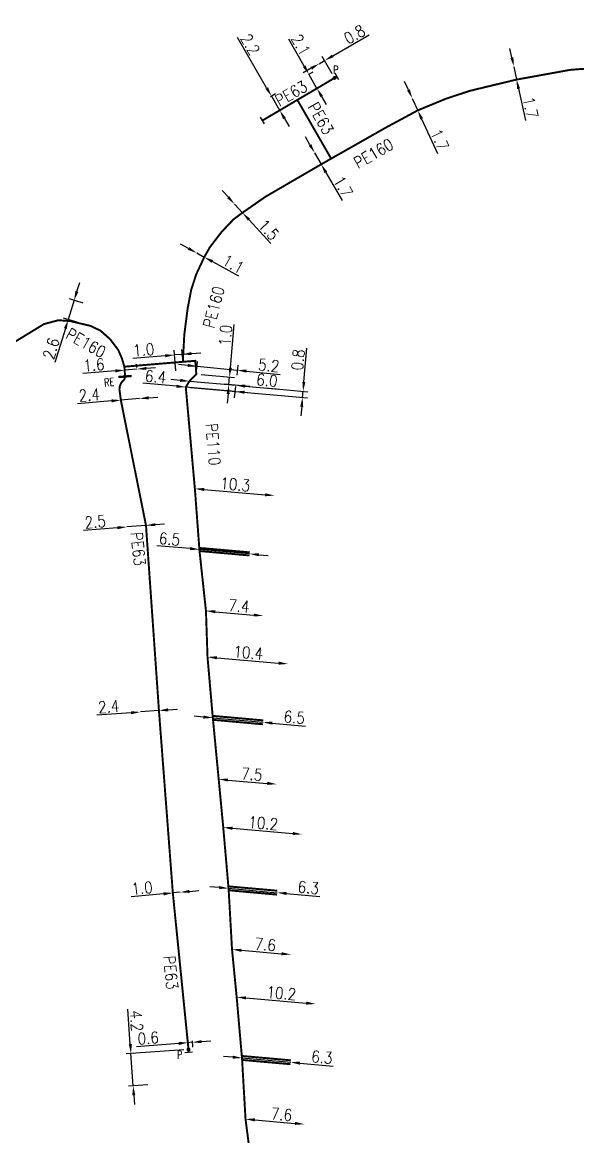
# Model space of a CAD drawing. Header units: millimetres. Extents: x 150994 to 151987, y 125997 to 127005.
# Drawn here: x 151326.1 to 151397.7, y 126468 to 126611.6 of the extents above; entities that cross this region are included whole.
import ezdxf
from ezdxf.enums import TextEntityAlignment as Align

# ---------------------------------------------------------------- set-up
doc = ezdxf.new("R2010")
doc.units = ezdxf.units.MM
doc.header["$PDMODE"] = 34
doc.linetypes.add('L_100_PE', pattern=[14, 10, -1.5, 1, -1.5])
doc.linetypes.add('L_RAC_PE', pattern=[3.5, 2, -1.5])
doc.layers.get('0').update_dxf_attribs({"linetype": 'CONTINUOUS'})
doc.layers.get('Defpoints').update_dxf_attribs({"linetype": 'CONTINUOUS'})
for name, color, linetype in [('L_140', 3, 'CONTINUOUS'), ('L_300', 7, 'CONTINUOUS'), ('L_340', 7, 'CONTINUOUS')]:
    doc.layers.add(name, color=color, linetype=linetype)
doc.layers.add('L_170', color=7, linetype='CONTINUOUS', plot=False)
doc.styles.add('G_ROMANS', font='ROMANS.SHX', dxfattribs={"width": 0.75})
doc.styles.get("Standard").update_dxf_attribs({"font": 'romans.shx', "width": 0.85})
doc.dimstyles.get("Standard").update_dxf_attribs({"dimtxt": 1.5, "dimasz": 1.2, "dimexe": 0.625, "dimexo": 0.625, "dimgap": 0.25, "dimtad": 1, "dimdec": 1, "dimzin": 0, "dimdsep": 46, "dimtxsty": 'Standard', "dimcen": -0.5, "dimadec": 0, "dimazin": 0, "dimtfac": 1, "dimtdec": 1, "dimtmove": 0, "dimatfit": 3, "dimfxl": 0, "dimtolj": 1, "dimtzin": 0, "dimarcsym": 0})

# ---------------------------------------------------------------- blocks, each defined once
blk = doc.blocks.new('*D142')
at = {"layer": 'Defpoints', "color": 0, "linetype": 'Continuous', "transparency": 16777216}
for p in [(151389.48, 126605.92), (151389.48, 126605.92), (151389.83, 126604.26)]:
    blk.add_point(p, dxfattribs=at)
at = {"layer": 'L_140', "color": 0, "linetype": 'Continuous', "lineweight": -2, "transparency": 16777216}
for p, q in [((151389.23, 126607.1), (151388.98, 126608.27)), ((151389.48, 126605.92), (151389.83, 126604.26)), ((151390.08, 126603.09), (151390.96, 126598.99))]:
    blk.add_line(p, q, dxfattribs=at)
at = {"layer": 'L_140', "color": 0, "linetype": 'Continuous', "transparency": 16777216}
for points in [[(151389.42, 126607.14), (151389.03, 126607.05), (151389.48, 126605.92)], [(151390.28, 126603.13), (151389.89, 126603.04), (151389.83, 126604.26)]]:
    blk.add_solid(points, dxfattribs=at)
at = {"layer": 'L_140', "color": 0, "linetype": 'Continuous', "transparency": 16777216, "insert": (151391.62, 126600.66), "char_height": 1.5, "attachment_point": 5, "rotation": 282.0394}
blk.add_mtext('\\A1;1.7', dxfattribs=at)
blk = doc.blocks.new('*D143')
at = {"layer": 'Defpoints', "color": 0, "linetype": 'Continuous', "transparency": 16777216}
for p in [(151376.39, 126601.84), (151376.39, 126601.84), (151377.09, 126600.29)]:
    blk.add_point(p, dxfattribs=at)
at = {"layer": 'L_140', "color": 0, "linetype": 'Continuous', "lineweight": -2, "transparency": 16777216}
for p, q in [((151375.89, 126602.93), (151375.39, 126604.02)), ((151376.39, 126601.84), (151377.09, 126600.29)), ((151377.59, 126599.2), (151379.63, 126594.73))]:
    blk.add_line(p, q, dxfattribs=at)
at = {"layer": 'L_140', "color": 0, "linetype": 'Continuous', "transparency": 16777216}
for points in [[(151376.07, 126603.01), (151375.71, 126602.85), (151376.39, 126601.84)], [(151377.77, 126599.28), (151377.41, 126599.12), (151377.09, 126600.29)]]:
    blk.add_solid(points, dxfattribs=at)
at = {"layer": 'L_140', "color": 0, "linetype": 'Continuous', "transparency": 16777216, "insert": (151379.92, 126596.5), "char_height": 1.5, "attachment_point": 5, "rotation": 294.4767}
blk.add_mtext('\\A1;1.7', dxfattribs=at)
blk = doc.blocks.new('*D161')
at = {"layer": 'Defpoints', "color": 0, "linetype": 'Continuous', "transparency": 16777216}
for p in [(151364.4, 126606.31), (151364.4, 126606.31), (151366.38, 126604.48)]:
    blk.add_point(p, dxfattribs=at)
at = {"layer": 'L_340', "color": 0, "linetype": 'Continuous', "lineweight": -2, "transparency": 16777216}
for p, q in [((151366.13, 126607.31), (151370.82, 126610.01)), ((151364.4, 126606.31), (151365.09, 126606.71)), ((151366.06, 126605.02), (151364.78, 126607.25)), ((151363.36, 126605.72), (151362.32, 126605.12))]:
    blk.add_line(p, q, dxfattribs=at)
at = {"layer": 'L_340', "color": 0, "linetype": 'Continuous', "transparency": 16777216}
for points in [[(151363.26, 126605.89), (151363.46, 126605.54), (151364.4, 126606.31)], [(151366.03, 126607.48), (151366.23, 126607.14), (151365.09, 126606.71)]]:
    blk.add_solid(points, dxfattribs=at)
at = {"layer": 'L_340', "color": 0, "linetype": 'Continuous', "transparency": 16777216, "insert": (151368.94, 126610.08), "char_height": 1.5, "attachment_point": 5, "rotation": 29.914}
blk.add_mtext('\\A1;0.8', dxfattribs=at)
blk = doc.blocks.new('*D162')
at = {"layer": 'Defpoints', "color": 0, "linetype": 'Continuous', "transparency": 16777216}
for p in [(151362.58, 126604.68), (151363.06, 126604.95), (151363.63, 126602.85)]:
    blk.add_point(p, dxfattribs=at)
at = {"layer": 'L_140', "color": 0, "linetype": 'Continuous', "lineweight": -2, "transparency": 16777216}
for p, q in [((151362.46, 126605.99), (151360.46, 126609.46)), ((151364.1, 126603.13), (151363.06, 126604.95)), ((151363.12, 126604.99), (151363.6, 126605.26)), ((151364.17, 126603.17), (151364.64, 126603.44)), ((151364.7, 126602.09), (151365.3, 126601.05))]:
    blk.add_line(p, q, dxfattribs=at)
at = {"layer": 'L_140', "color": 0, "linetype": 'Continuous', "transparency": 16777216}
for points in [[(151362.63, 126606.09), (151362.28, 126605.89), (151363.06, 126604.95)], [(151364.87, 126602.19), (151364.53, 126601.99), (151364.1, 126603.13)]]:
    blk.add_solid(points, dxfattribs=at)
at = {"layer": 'L_140', "color": 0, "linetype": 'Continuous', "transparency": 16777216, "insert": (151362.02, 126608.74), "char_height": 1.5, "attachment_point": 5, "rotation": 299.914}
blk.add_mtext('\\A1;2.1', dxfattribs=at)
blk = doc.blocks.new('*D163')
at = {"layer": 'Defpoints', "color": 0, "linetype": 'Continuous', "transparency": 16777216}
for p in [(151357.56, 126601.76), (151358.22, 126602.15), (151358.64, 126599.91)]:
    blk.add_point(p, dxfattribs=at)
at = {"layer": 'L_140', "color": 0, "linetype": 'Continuous', "lineweight": -2, "transparency": 16777216}
for p, q in [((151357.61, 126603.18), (151353.84, 126609.67)), ((151358.1, 126602.08), (151358.76, 126602.46)), ((151359.3, 126600.29), (151358.22, 126602.15)), ((151359.18, 126600.22), (151359.84, 126600.6)), ((151359.9, 126599.25), (151360.51, 126598.22))]:
    blk.add_line(p, q, dxfattribs=at)
at = {"layer": 'L_140', "color": 0, "linetype": 'Continuous', "transparency": 16777216}
for points in [[(151357.79, 126603.29), (151357.44, 126603.08), (151358.22, 126602.15)], [(151360.08, 126599.35), (151359.73, 126599.15), (151359.3, 126600.29)]]:
    blk.add_solid(points, dxfattribs=at)
at = {"layer": 'L_140', "color": 0, "linetype": 'Continuous', "transparency": 16777216, "insert": (151355.5, 126608.8), "char_height": 1.5, "attachment_point": 5, "rotation": 300.2223}
blk.add_mtext('\\A1;2.2', dxfattribs=at)
blk = doc.blocks.new('*D164')
at = {"layer": 'Defpoints', "color": 0, "linetype": 'Continuous', "transparency": 16777216}
for p in [(151363.8, 126594.81), (151363.8, 126594.81), (151364.65, 126593.34)]:
    blk.add_point(p, dxfattribs=at)
at = {"layer": 'L_140', "color": 0, "linetype": 'Continuous', "lineweight": -2, "transparency": 16777216}
for p, q in [((151363.2, 126595.85), (151362.6, 126596.89)), ((151363.8, 126594.81), (151364.65, 126593.34)), ((151365.25, 126592.3), (151367.34, 126588.67))]:
    blk.add_line(p, q, dxfattribs=at)
at = {"layer": 'L_140', "color": 0, "linetype": 'Continuous', "transparency": 16777216}
for points in [[(151363.37, 126595.95), (151363.03, 126595.75), (151363.8, 126594.81)], [(151365.42, 126592.4), (151365.07, 126592.2), (151364.65, 126593.34)]]:
    blk.add_solid(points, dxfattribs=at)
at = {"layer": 'L_140', "color": 0, "linetype": 'Continuous', "transparency": 16777216, "insert": (151367.46, 126590.47), "char_height": 1.5, "attachment_point": 5, "rotation": 299.9808}
blk.add_mtext('\\A1;1.7', dxfattribs=at)
blk = doc.blocks.new('*D165')
at = {"layer": 'Defpoints', "color": 0, "linetype": 'Continuous', "transparency": 16777216}
for p in [(151353.49, 126588.2), (151353.49, 126588.2), (151354.5, 126587.1)]:
    blk.add_point(p, dxfattribs=at)
at = {"layer": 'L_140', "color": 0, "linetype": 'Continuous', "lineweight": -2, "transparency": 16777216}
for p, q in [((151352.68, 126589.09), (151351.87, 126589.97)), ((151353.49, 126588.2), (151354.5, 126587.1)), ((151355.31, 126586.21), (151358.14, 126583.12))]:
    blk.add_line(p, q, dxfattribs=at)
at = {"layer": 'L_140', "color": 0, "linetype": 'Continuous', "transparency": 16777216}
for points in [[(151352.82, 126589.22), (151352.53, 126588.95), (151353.49, 126588.2)], [(151355.46, 126586.35), (151355.17, 126586.08), (151354.5, 126587.1)]]:
    blk.add_solid(points, dxfattribs=at)
at = {"layer": 'L_140', "color": 0, "linetype": 'Continuous', "transparency": 16777216, "insert": (151357.87, 126584.9), "char_height": 1.5, "attachment_point": 5, "rotation": 312.5217}
blk.add_mtext('\\A1;1.5', dxfattribs=at)
blk = doc.blocks.new('*D166')
at = {"layer": 'Defpoints', "color": 0, "linetype": 'Continuous', "transparency": 16777216}
for p in [(151348.6, 126581.91), (151348.6, 126581.91), (151349.57, 126581.38)]:
    blk.add_point(p, dxfattribs=at)
at = {"layer": 'L_140', "color": 0, "linetype": 'Continuous', "lineweight": -2, "transparency": 16777216}
for p, q in [((151347.55, 126582.49), (151346.5, 126583.06)), ((151348.6, 126581.91), (151349.57, 126581.38)), ((151350.62, 126580.81), (151353.98, 126578.98))]:
    blk.add_line(p, q, dxfattribs=at)
at = {"layer": 'L_140', "color": 0, "linetype": 'Continuous', "transparency": 16777216}
for points in [[(151347.64, 126582.66), (151347.45, 126582.31), (151348.6, 126581.91)], [(151350.72, 126580.98), (151350.53, 126580.63), (151349.57, 126581.38)]]:
    blk.add_solid(points, dxfattribs=at)
at = {"layer": 'L_140', "color": 0, "linetype": 'Continuous', "transparency": 16777216, "insert": (151353.31, 126580.48), "char_height": 1.5, "attachment_point": 5, "rotation": 331.375}
blk.add_mtext('\\A1;1.1', dxfattribs=at)
blk = doc.blocks.new('*D167')
at = {"layer": 'Defpoints', "color": 0, "linetype": 'Continuous', "transparency": 16777216}
for p in [(151347.19, 126564.62), (151356.9, 126564.56), (151362.31, 126564.08)]:
    blk.add_point(p, dxfattribs=at)
at = {"layer": 'L_140', "color": 0, "linetype": 'Continuous', "lineweight": -2, "transparency": 16777216}
for p, q in [((151362.41, 126565.28), (151362.8, 126569.63)), ((151347.81, 126564.56), (151362.86, 126563.23)), ((151357.52, 126564.51), (151362.93, 126564.03)), ((151362.24, 126563.29), (151362.31, 126564.08)), ((151362.13, 126562.09), (151362.03, 126560.9))]:
    blk.add_line(p, q, dxfattribs=at)
at = {"layer": 'L_140', "color": 0, "linetype": 'Continuous', "transparency": 16777216}
for points in [[(151362.22, 126565.3), (151362.61, 126565.26), (151362.31, 126564.08)], [(151361.93, 126562.11), (151362.33, 126562.07), (151362.24, 126563.29)]]:
    blk.add_solid(points, dxfattribs=at)
at = {"layer": 'L_140', "color": 0, "linetype": 'Continuous', "transparency": 16777216, "insert": (151361.66, 126568.14), "char_height": 1.5, "attachment_point": 5, "rotation": 84.9458}
blk.add_mtext('\\A1;0.8', dxfattribs=at)
blk = doc.blocks.new('*D168')
at = {"layer": 'Defpoints', "color": 0, "linetype": 'Continuous', "transparency": 16777216}
for p in [(151348.55, 126566.31), (151352.74, 126564.93), (151356.06, 126564.64)]:
    blk.add_point(p, dxfattribs=at)
at = {"layer": 'L_140', "color": 0, "linetype": 'Continuous', "lineweight": -2, "transparency": 16777216}
for p, q in [((151352.94, 126567.12), (151353.43, 126572.68)), ((151349.18, 126566.25), (151353.45, 126565.87)), ((151352.74, 126564.93), (151352.83, 126565.93)), ((151355.44, 126564.69), (151352.12, 126564.99)), ((151352.64, 126563.74), (151352.53, 126562.54))]:
    blk.add_line(p, q, dxfattribs=at)
at = {"layer": 'L_140', "color": 0, "linetype": 'Continuous', "transparency": 16777216}
for points in [[(151352.74, 126567.14), (151353.14, 126567.1), (151352.83, 126565.93)], [(151352.44, 126563.75), (151352.84, 126563.72), (151352.74, 126564.93)]]:
    blk.add_solid(points, dxfattribs=at)
at = {"layer": 'L_140', "color": 0, "linetype": 'Continuous', "transparency": 16777216, "insert": (151352.3, 126571.28), "char_height": 1.5, "attachment_point": 5, "rotation": 84.9458}
blk.add_mtext('\\A1;1.0', dxfattribs=at)
blk = doc.blocks.new('*D169')
at = {"layer": 'Defpoints', "color": 0, "linetype": 'Continuous', "transparency": 16777216}
for p in [(151347.19, 126564.62), (151353.57, 126564.05), (151353.44, 126562.61)]:
    blk.add_point(p, dxfattribs=at)
at = {"layer": 'L_140', "color": 0, "linetype": 'Continuous', "lineweight": -2, "transparency": 16777216}
for p, q in [((151346, 126564.72), (151341.64, 126565.11)), ((151353.57, 126564.05), (151347.19, 126564.62)), ((151353.49, 126563.23), (151353.62, 126564.68)), ((151354.76, 126563.95), (151355.96, 126563.84))]:
    blk.add_line(p, q, dxfattribs=at)
at = {"layer": 'L_140', "color": 0, "linetype": 'Continuous', "transparency": 16777216}
for points in [[(151346.01, 126564.92), (151345.98, 126564.53), (151347.19, 126564.62)], [(151354.78, 126564.15), (151354.74, 126563.75), (151353.57, 126564.05)]]:
    blk.add_solid(points, dxfattribs=at)
at = {"layer": 'L_140', "color": 0, "linetype": 'Continuous', "transparency": 16777216, "insert": (151343.31, 126565.97), "char_height": 1.5, "attachment_point": 5, "rotation": 354.9458}
blk.add_mtext('\\A1;6.4', dxfattribs=at)
blk = doc.blocks.new('*D170')
at = {"layer": 'Defpoints', "color": 0, "linetype": 'Continuous', "transparency": 16777216}
for p in [(151353.95, 126568.05), (151348.55, 126566.31), (151353.82, 126566.8)]:
    blk.add_point(p, dxfattribs=at)
at = {"layer": 'L_140', "color": 0, "linetype": 'Continuous', "lineweight": -2, "transparency": 16777216}
for p, q in [((151347.45, 126567.42), (151346.26, 126567.53)), ((151348.61, 126566.93), (151348.71, 126567.92)), ((151348.65, 126567.3), (151353.82, 126566.8)), ((151353.89, 126567.43), (151353.76, 126566.18)), ((151355.02, 126566.68), (151359.37, 126566.26))]:
    blk.add_line(p, q, dxfattribs=at)
at = {"layer": 'L_140', "color": 0, "linetype": 'Continuous', "transparency": 16777216}
for points in [[(151347.47, 126567.61), (151347.44, 126567.22), (151348.65, 126567.3)], [(151355.04, 126566.88), (151355, 126566.48), (151353.82, 126566.8)]]:
    blk.add_solid(points, dxfattribs=at)
at = {"layer": 'L_140', "color": 0, "linetype": 'Continuous', "transparency": 16777216, "insert": (151357.89, 126567.41), "char_height": 1.5, "attachment_point": 5, "rotation": 354.4605}
blk.add_mtext('\\A1;5.2', dxfattribs=at)
blk = doc.blocks.new('*D171')
at = {"layer": 'Defpoints', "color": 0, "linetype": 'Continuous', "transparency": 16777216}
for p in [(151347.66, 126565.38), (151353.64, 126564.85), (151353.64, 126564.85)]:
    blk.add_point(p, dxfattribs=at)
at = {"layer": 'L_140', "color": 0, "linetype": 'Continuous', "lineweight": -2, "transparency": 16777216}
for p, q in [((151346.46, 126565.49), (151345.27, 126565.59)), ((151347.66, 126565.38), (151353.64, 126564.85)), ((151354.83, 126564.75), (151359.13, 126564.37))]:
    blk.add_line(p, q, dxfattribs=at)
at = {"layer": 'L_140', "color": 0, "linetype": 'Continuous', "transparency": 16777216}
for points in [[(151346.48, 126565.69), (151346.45, 126565.29), (151347.66, 126565.38)], [(151354.85, 126564.95), (151354.81, 126564.55), (151353.64, 126564.85)]]:
    blk.add_solid(points, dxfattribs=at)
at = {"layer": 'L_140', "color": 0, "linetype": 'Continuous', "transparency": 16777216, "insert": (151357.66, 126565.5), "char_height": 1.5, "attachment_point": 5, "rotation": 354.9458}
blk.add_mtext('\\A1;6.0', dxfattribs=at)
blk = doc.blocks.new('*D172')
at = {"layer": 'Defpoints', "color": 0, "linetype": 'Continuous', "transparency": 16777216}
for p in [(151345.73, 126568.76), (151346.81, 126567.88), (151345.95, 126566.09)]:
    blk.add_point(p, dxfattribs=at)
at = {"layer": 'L_140', "color": 0, "linetype": 'Continuous', "lineweight": -2, "transparency": 16777216}
for p, q in [((151345.9, 126566.71), (151345.68, 126569.38)), ((151346.73, 126568.84), (151345.73, 126568.76)), ((151346.75, 126568.5), (151346.67, 126569.47)), ((151347.92, 126568.94), (151349.12, 126569.04)), ((151344.53, 126568.66), (151340.36, 126568.31))]:
    blk.add_line(p, q, dxfattribs=at)
at = {"layer": 'L_140', "color": 0, "linetype": 'Continuous', "transparency": 16777216}
for points in [[(151344.52, 126568.86), (151344.55, 126568.46), (151345.73, 126568.76)], [(151347.9, 126569.14), (151347.94, 126568.74), (151346.73, 126568.84)]]:
    blk.add_solid(points, dxfattribs=at)
at = {"layer": 'L_140', "color": 0, "linetype": 'Continuous', "transparency": 16777216, "insert": (151341.76, 126569.43), "char_height": 1.5, "attachment_point": 5, "rotation": 4.7722}
blk.add_mtext('\\A1;1.0', dxfattribs=at)
blk = doc.blocks.new('*D173')
at = {"layer": 'Defpoints', "color": 0, "linetype": 'Continuous', "transparency": 16777216}
for p in [(151341.21, 126563.14), (151341.21, 126563.14), (151338.82, 126562.94)]:
    blk.add_point(p, dxfattribs=at)
at = {"layer": 'L_140', "color": 0, "linetype": 'Continuous', "lineweight": -2, "transparency": 16777216}
for p, q in [((151341.21, 126563.14), (151338.82, 126562.94)), ((151342.41, 126563.24), (151343.6, 126563.34)), ((151337.62, 126562.84), (151333.21, 126562.48))]:
    blk.add_line(p, q, dxfattribs=at)
at = {"layer": 'L_140', "color": 0, "linetype": 'Continuous', "transparency": 16777216}
for points in [[(151337.61, 126563.04), (151337.64, 126562.65), (151338.82, 126562.94)], [(151342.39, 126563.44), (151342.42, 126563.04), (151341.21, 126563.14)]]:
    blk.add_solid(points, dxfattribs=at)
at = {"layer": 'L_140', "color": 0, "linetype": 'Continuous', "transparency": 16777216, "insert": (151334.74, 126563.61), "char_height": 1.5, "attachment_point": 5, "rotation": 4.7201}
blk.add_mtext('\\A1;2.4', dxfattribs=at)
blk = doc.blocks.new('*D174')
at = {"layer": 'Defpoints', "color": 0, "linetype": 'Continuous', "transparency": 16777216}
for p in [(151339.34, 126566.37), (151340.9, 126566.94), (151340.93, 126566.5)]:
    blk.add_point(p, dxfattribs=at)
at = {"layer": 'L_140', "color": 0, "linetype": 'Continuous', "lineweight": -2, "transparency": 16777216}
for p, q in [((151339.29, 126566.99), (151339.25, 126567.43)), ((151340.88, 126567.13), (151340.85, 126567.56)), ((151338.11, 126566.71), (151333.93, 126566.36)), ((151340.9, 126566.94), (151339.3, 126566.8)), ((151342.09, 126567.04), (151343.29, 126567.13))]:
    blk.add_line(p, q, dxfattribs=at)
at = {"layer": 'L_140', "color": 0, "linetype": 'Continuous', "transparency": 16777216}
for points in [[(151338.09, 126566.91), (151338.13, 126566.51), (151339.3, 126566.8)], [(151342.08, 126567.23), (151342.11, 126566.84), (151340.9, 126566.94)]]:
    blk.add_solid(points, dxfattribs=at)
at = {"layer": 'L_140', "color": 0, "linetype": 'Continuous', "transparency": 16777216, "insert": (151335.34, 126567.48), "char_height": 1.5, "attachment_point": 5, "rotation": 4.7201}
blk.add_mtext('\\A1;1.6', dxfattribs=at)
blk = doc.blocks.new('*D175')
at = {"layer": 'Defpoints', "color": 0, "linetype": 'Continuous', "transparency": 16777216}
for p in [(151332.8, 126575.81), (151334.54, 126575.27), (151333.77, 126572.78)]:
    blk.add_point(p, dxfattribs=at)
at = {"layer": 'L_140', "color": 0, "linetype": 'Continuous', "lineweight": -2, "transparency": 16777216}
for p, q in [((151333.16, 126576.95), (151333.51, 126578.1)), ((151333.95, 126575.45), (151332.2, 126575.99)), ((151332.8, 126575.81), (151332.03, 126573.32)), ((151333.17, 126572.97), (151331.43, 126573.51)), ((151331.67, 126572.18), (151330.31, 126567.79))]:
    blk.add_line(p, q, dxfattribs=at)
at = {"layer": 'L_140', "color": 0, "linetype": 'Continuous', "transparency": 16777216}
for points in [[(151332.96, 126577.01), (151333.35, 126576.89), (151332.8, 126575.81)], [(151331.48, 126572.24), (151331.86, 126572.12), (151332.03, 126573.32)]]:
    blk.add_solid(points, dxfattribs=at)
at = {"layer": 'L_140', "color": 0, "linetype": 'Continuous', "transparency": 16777216, "insert": (151329.83, 126569.6), "char_height": 1.5, "attachment_point": 5, "rotation": 72.7495}
blk.add_mtext('\\A1;2.6', dxfattribs=at)
blk = doc.blocks.new('*D176')
at = {"layer": 'Defpoints', "color": 0, "linetype": 'Continuous', "transparency": 16777216}
for p in [(151339.57, 126546.59), (151339.57, 126546.59), (151342.06, 126546.79)]:
    blk.add_point(p, dxfattribs=at)
at = {"layer": 'L_140', "color": 0, "linetype": 'Continuous', "lineweight": -2, "transparency": 16777216}
for p, q in [((151338.37, 126546.49), (151334.01, 126546.13)), ((151342.06, 126546.79), (151339.57, 126546.59)), ((151343.25, 126546.89), (151344.45, 126546.99))]:
    blk.add_line(p, q, dxfattribs=at)
at = {"layer": 'L_140', "color": 0, "linetype": 'Continuous', "transparency": 16777216}
for points in [[(151338.35, 126546.69), (151338.39, 126546.29), (151339.57, 126546.59)], [(151343.24, 126547.09), (151343.27, 126546.69), (151342.06, 126546.79)]]:
    blk.add_solid(points, dxfattribs=at)
at = {"layer": 'L_140', "color": 0, "linetype": 'Continuous', "transparency": 16777216, "insert": (151335.51, 126547.26), "char_height": 1.5, "attachment_point": 5, "rotation": 4.7124}
blk.add_mtext('\\A1;2.5', dxfattribs=at)
blk = doc.blocks.new('*D177')
at = {"layer": 'Defpoints', "color": 0, "linetype": 'Continuous', "transparency": 16777216}
for p in [(151343.73, 126522.92), (151341.33, 126522.74), (151341.33, 126522.74)]:
    blk.add_point(p, dxfattribs=at)
at = {"layer": 'L_140', "color": 0, "linetype": 'Continuous', "lineweight": -2, "transparency": 16777216}
for p, q in [((151343.73, 126522.92), (151341.33, 126522.74)), ((151344.92, 126523.01), (151346.12, 126523.1)), ((151340.14, 126522.64), (151335.72, 126522.31))]:
    blk.add_line(p, q, dxfattribs=at)
at = {"layer": 'L_140', "color": 0, "linetype": 'Continuous', "transparency": 16777216}
for points in [[(151340.12, 126522.84), (151340.15, 126522.45), (151341.33, 126522.74)], [(151344.91, 126523.21), (151344.94, 126522.81), (151343.73, 126522.92)]]:
    blk.add_solid(points, dxfattribs=at)
at = {"layer": 'L_140', "color": 0, "linetype": 'Continuous', "transparency": 16777216, "insert": (151337.25, 126523.43), "char_height": 1.5, "attachment_point": 5, "rotation": 4.3694}
blk.add_mtext('\\A1;2.4', dxfattribs=at)
blk = doc.blocks.new('*D178')
at = {"layer": 'Defpoints', "color": 0, "linetype": 'Continuous', "transparency": 16777216}
for p in [(151345.52, 126499.41), (151346.47, 126499.5), (151346.47, 126499.5)]:
    blk.add_point(p, dxfattribs=at)
at = {"layer": 'L_140', "color": 0, "linetype": 'Continuous', "lineweight": -2, "transparency": 16777216}
for p, q in [((151344.32, 126499.3), (151340.15, 126498.91)), ((151346.47, 126499.5), (151345.52, 126499.41)), ((151347.66, 126499.62), (151348.86, 126499.73))]:
    blk.add_line(p, q, dxfattribs=at)
at = {"layer": 'L_140', "color": 0, "linetype": 'Continuous', "transparency": 16777216}
for points in [[(151347.64, 126499.82), (151347.68, 126499.42), (151346.47, 126499.5)], [(151344.3, 126499.5), (151344.34, 126499.1), (151345.52, 126499.41)]]:
    blk.add_solid(points, dxfattribs=at)
at = {"layer": 'L_140', "color": 0, "linetype": 'Continuous', "transparency": 16777216, "insert": (151341.55, 126500.05), "char_height": 1.5, "attachment_point": 5, "rotation": 5.3716}
blk.add_mtext('\\A1;1.0', dxfattribs=at)
blk = doc.blocks.new('*D179')
at = {"layer": 'Defpoints', "color": 0, "linetype": 'Continuous', "transparency": 16777216}
for p in [(151347.54, 126479.23), (151340.41, 126474.53), (151342.94, 126474.71)]:
    blk.add_point(p, dxfattribs=at)
at = {"layer": 'L_340', "color": 0, "linetype": 'Continuous', "lineweight": -2, "transparency": 16777216}
for p, q in [((151340.04, 126479.92), (151339.73, 126484.44)), ((151346.92, 126479.19), (151339.5, 126478.68)), ((151340.41, 126474.53), (151340.12, 126478.72)), ((151342.31, 126474.66), (151339.79, 126474.49)), ((151340.49, 126473.34), (151340.57, 126472.14))]:
    blk.add_line(p, q, dxfattribs=at)
at = {"layer": 'L_340', "color": 0, "linetype": 'Continuous', "transparency": 16777216}
for points in [[(151340.24, 126479.93), (151339.84, 126479.91), (151340.12, 126478.72)], [(151340.69, 126473.35), (151340.29, 126473.32), (151340.41, 126474.53)]]:
    blk.add_solid(points, dxfattribs=at)
at = {"layer": 'L_340', "color": 0, "linetype": 'Continuous', "transparency": 16777216, "insert": (151340.84, 126482.93), "char_height": 1.5, "attachment_point": 5, "rotation": 273.9096}
blk.add_mtext('\\A1;4.2', dxfattribs=at)
blk = doc.blocks.new('*D180')
at = {"layer": 'Defpoints', "color": 0, "linetype": 'Continuous', "transparency": 16777216}
for p in [(151347.96, 126481), (151348.02, 126480.16), (151347.54, 126479.23)]:
    blk.add_point(p, dxfattribs=at)
at = {"layer": 'L_340', "color": 0, "linetype": 'Continuous', "lineweight": -2, "transparency": 16777216}
for p, q in [((151346.28, 126480.02), (151340.84, 126479.58)), ((151347.49, 126479.85), (151347.42, 126480.74)), ((151348.02, 126480.16), (151347.47, 126480.11)), ((151348.01, 126480.37), (151348.07, 126479.53)), ((151349.22, 126480.25), (151350.42, 126480.35))]:
    blk.add_line(p, q, dxfattribs=at)
at = {"layer": 'L_340', "color": 0, "linetype": 'Continuous', "transparency": 16777216}
for points in [[(151346.26, 126480.22), (151346.29, 126479.82), (151347.47, 126480.11)], [(151349.2, 126480.45), (151349.23, 126480.05), (151348.02, 126480.16)]]:
    blk.add_solid(points, dxfattribs=at)
at = {"layer": 'L_340', "color": 0, "linetype": 'Continuous', "transparency": 16777216, "insert": (151342.34, 126480.71), "char_height": 1.5, "attachment_point": 5, "rotation": 4.5692}
blk.add_mtext('\\A1;0.6', dxfattribs=at)
blk = doc.blocks.new('*D181')
at = {"layer": 'Defpoints', "color": 0, "linetype": 'Continuous', "transparency": 16777216}
for p in [(151348.36, 126551.52), (151358.62, 126550.64), (151358.62, 126550.64)]:
    blk.add_point(p, dxfattribs=at)
at = {"layer": 'L_140', "color": 0, "linetype": 'Continuous', "lineweight": -2, "transparency": 16777216}
blk.add_line((151349.55, 126551.42), (151357.42, 126550.75), dxfattribs=at)
at = {"layer": 'L_140', "color": 0, "linetype": 'Continuous', "transparency": 16777216}
for points in [[(151349.57, 126551.62), (151349.54, 126551.22), (151348.36, 126551.52)], [(151357.44, 126550.94), (151357.41, 126550.55), (151358.62, 126550.64)]]:
    blk.add_solid(points, dxfattribs=at)
at = {"layer": 'L_140', "color": 0, "linetype": 'Continuous', "transparency": 16777216, "insert": (151353.57, 126552.08), "char_height": 1.5, "attachment_point": 5, "rotation": 355.1009}
blk.add_mtext('\\A1;10.3', dxfattribs=at)
blk = doc.blocks.new('*D182')
at = {"layer": 'Defpoints', "color": 0, "linetype": 'Continuous', "transparency": 16777216}
for p in [(151348.94, 126543.69), (151355.42, 126543.12), (151355.42, 126543.12)]:
    blk.add_point(p, dxfattribs=at)
at = {"layer": 'L_140', "color": 0, "linetype": 'Continuous', "lineweight": -2, "transparency": 16777216}
for p, q in [((151347.75, 126543.8), (151343.45, 126544.18)), ((151355.42, 126543.12), (151348.94, 126543.69)), ((151356.61, 126543.01), (151357.81, 126542.91))]:
    blk.add_line(p, q, dxfattribs=at)
at = {"layer": 'L_140', "color": 0, "linetype": 'Continuous', "transparency": 16777216}
for points in [[(151347.76, 126544), (151347.73, 126543.6), (151348.94, 126543.69)], [(151356.63, 126543.21), (151356.59, 126542.81), (151355.42, 126543.12)]]:
    blk.add_solid(points, dxfattribs=at)
at = {"layer": 'L_140', "color": 0, "linetype": 'Continuous', "transparency": 16777216, "insert": (151345.09, 126545.04), "char_height": 1.5, "attachment_point": 5, "rotation": 354.9458}
blk.add_mtext('\\A1;6.5', dxfattribs=at)
blk = doc.blocks.new('*D183')
at = {"layer": 'Defpoints', "color": 0, "linetype": 'Continuous', "transparency": 16777216}
for p in [(151349.79, 126535.77), (151357.17, 126535.14), (151357.17, 126535.14)]:
    blk.add_point(p, dxfattribs=at)
at = {"layer": 'L_140', "color": 0, "linetype": 'Continuous', "lineweight": -2, "transparency": 16777216}
blk.add_line((151350.99, 126535.67), (151355.97, 126535.24), dxfattribs=at)
at = {"layer": 'L_140', "color": 0, "linetype": 'Continuous', "transparency": 16777216}
for points in [[(151351.01, 126535.87), (151350.97, 126535.47), (151349.79, 126535.77)], [(151355.99, 126535.44), (151355.95, 126535.05), (151357.17, 126535.14)]]:
    blk.add_solid(points, dxfattribs=at)
at = {"layer": 'L_140', "color": 0, "linetype": 'Continuous', "transparency": 16777216, "insert": (151354.04, 126536.41), "char_height": 1.5, "attachment_point": 5, "rotation": 355.1009}
blk.add_mtext('\\A1;7.4', dxfattribs=at)
blk = doc.blocks.new('*D184')
at = {"layer": 'Defpoints', "color": 0, "linetype": 'Continuous', "transparency": 16777216}
for p in [(151349.99, 126529.83), (151360.35, 126528.94), (151360.35, 126528.94)]:
    blk.add_point(p, dxfattribs=at)
at = {"layer": 'L_140', "color": 0, "linetype": 'Continuous', "lineweight": -2, "transparency": 16777216}
blk.add_line((151351.18, 126529.72), (151359.15, 126529.04), dxfattribs=at)
at = {"layer": 'L_140', "color": 0, "linetype": 'Continuous', "transparency": 16777216}
for points in [[(151351.2, 126529.92), (151351.17, 126529.52), (151349.99, 126529.83)], [(151359.17, 126529.24), (151359.14, 126528.84), (151360.35, 126528.94)]]:
    blk.add_solid(points, dxfattribs=at)
at = {"layer": 'L_140', "color": 0, "linetype": 'Continuous', "transparency": 16777216, "insert": (151355.25, 126530.38), "char_height": 1.5, "attachment_point": 5, "rotation": 355.1009}
blk.add_mtext('\\A1;10.4', dxfattribs=at)
blk = doc.blocks.new('*D185')
at = {"layer": 'Defpoints', "color": 0, "linetype": 'Continuous', "transparency": 16777216}
for p in [(151350.67, 126521.99), (151357.15, 126521.41), (151357.15, 126521.41)]:
    blk.add_point(p, dxfattribs=at)
at = {"layer": 'L_140', "color": 0, "linetype": 'Continuous', "lineweight": -2, "transparency": 16777216}
for p, q in [((151349.48, 126522.09), (151348.28, 126522.2)), ((151350.67, 126521.99), (151357.15, 126521.41)), ((151358.34, 126521.31), (151362.64, 126520.93))]:
    blk.add_line(p, q, dxfattribs=at)
at = {"layer": 'L_140', "color": 0, "linetype": 'Continuous', "transparency": 16777216}
for points in [[(151349.5, 126522.29), (151349.46, 126521.89), (151350.67, 126521.99)], [(151358.36, 126521.51), (151358.33, 126521.11), (151357.15, 126521.41)]]:
    blk.add_solid(points, dxfattribs=at)
at = {"layer": 'L_140', "color": 0, "linetype": 'Continuous', "transparency": 16777216, "insert": (151361.18, 126522.06), "char_height": 1.5, "attachment_point": 5, "rotation": 354.9458}
blk.add_mtext('\\A1;6.5', dxfattribs=at)
blk = doc.blocks.new('*D186')
at = {"layer": 'Defpoints', "color": 0, "linetype": 'Continuous', "transparency": 16777216}
for p in [(151351.43, 126514.08), (151358.9, 126513.44), (151358.9, 126513.44)]:
    blk.add_point(p, dxfattribs=at)
at = {"layer": 'L_140', "color": 0, "linetype": 'Continuous', "lineweight": -2, "transparency": 16777216}
blk.add_line((151352.62, 126513.97), (151357.7, 126513.54), dxfattribs=at)
at = {"layer": 'L_140', "color": 0, "linetype": 'Continuous', "transparency": 16777216}
for points in [[(151352.64, 126514.17), (151352.6, 126513.78), (151351.43, 126514.08)], [(151357.72, 126513.74), (151357.69, 126513.34), (151358.9, 126513.44)]]:
    blk.add_solid(points, dxfattribs=at)
at = {"layer": 'L_140', "color": 0, "linetype": 'Continuous', "transparency": 16777216, "insert": (151355.7, 126514.71), "char_height": 1.5, "attachment_point": 5, "rotation": 355.1009}
blk.add_mtext('\\A1;7.5', dxfattribs=at)
blk = doc.blocks.new('*D187')
at = {"layer": 'Defpoints', "color": 0, "linetype": 'Continuous', "transparency": 16777216}
for p in [(151352.02, 126507.85), (151362.18, 126506.98), (151362.18, 126506.98)]:
    blk.add_point(p, dxfattribs=at)
at = {"layer": 'L_140', "color": 0, "linetype": 'Continuous', "lineweight": -2, "transparency": 16777216}
blk.add_line((151353.21, 126507.75), (151360.98, 126507.08), dxfattribs=at)
at = {"layer": 'L_140', "color": 0, "linetype": 'Continuous', "transparency": 16777216}
for points in [[(151353.23, 126507.95), (151353.2, 126507.55), (151352.02, 126507.85)], [(151361, 126507.28), (151360.97, 126506.88), (151362.18, 126506.98)]]:
    blk.add_solid(points, dxfattribs=at)
at = {"layer": 'L_140', "color": 0, "linetype": 'Continuous', "transparency": 16777216, "insert": (151357.18, 126508.41), "char_height": 1.5, "attachment_point": 5, "rotation": 355.1009}
blk.add_mtext('\\A1;10.2', dxfattribs=at)
blk = doc.blocks.new('*D188')
at = {"layer": 'Defpoints', "color": 0, "linetype": 'Continuous', "transparency": 16777216}
for p in [(151352.7, 126500.01), (151358.98, 126499.45), (151358.98, 126499.45)]:
    blk.add_point(p, dxfattribs=at)
at = {"layer": 'L_140', "color": 0, "linetype": 'Continuous', "lineweight": -2, "transparency": 16777216}
for p, q in [((151351.51, 126500.11), (151350.31, 126500.22)), ((151352.7, 126500.01), (151358.98, 126499.45)), ((151360.17, 126499.35), (151364.47, 126498.97))]:
    blk.add_line(p, q, dxfattribs=at)
at = {"layer": 'L_140', "color": 0, "linetype": 'Continuous', "transparency": 16777216}
for points in [[(151351.52, 126500.31), (151351.49, 126499.92), (151352.7, 126500.01)], [(151360.19, 126499.55), (151360.15, 126499.15), (151358.98, 126499.45)]]:
    blk.add_solid(points, dxfattribs=at)
at = {"layer": 'L_140', "color": 0, "linetype": 'Continuous', "transparency": 16777216, "insert": (151363, 126500.1), "char_height": 1.5, "attachment_point": 5, "rotation": 354.9458}
blk.add_mtext('\\A1;6.3', dxfattribs=at)
blk = doc.blocks.new('*D189')
at = {"layer": 'Defpoints', "color": 0, "linetype": 'Continuous', "transparency": 16777216}
for p in [(151353.15, 126492.13), (151360.73, 126491.48), (151360.73, 126491.48)]:
    blk.add_point(p, dxfattribs=at)
at = {"layer": 'L_140', "color": 0, "linetype": 'Continuous', "lineweight": -2, "transparency": 16777216}
blk.add_line((151354.35, 126492.02), (151359.53, 126491.58), dxfattribs=at)
at = {"layer": 'L_140', "color": 0, "linetype": 'Continuous', "transparency": 16777216}
for points in [[(151354.37, 126492.22), (151354.33, 126491.82), (151353.15, 126492.13)], [(151359.55, 126491.78), (151359.51, 126491.38), (151360.73, 126491.48)]]:
    blk.add_solid(points, dxfattribs=at)
at = {"layer": 'L_140', "color": 0, "linetype": 'Continuous', "transparency": 16777216, "insert": (151357.44, 126492.76), "char_height": 1.5, "attachment_point": 5, "rotation": 355.1009}
blk.add_mtext('\\A1;7.6', dxfattribs=at)
blk = doc.blocks.new('*D190')
at = {"layer": 'Defpoints', "color": 0, "linetype": 'Continuous', "transparency": 16777216}
for p in [(151353.75, 126485.98), (151363.91, 126485.11), (151363.91, 126485.11)]:
    blk.add_point(p, dxfattribs=at)
at = {"layer": 'L_140', "color": 0, "linetype": 'Continuous', "lineweight": -2, "transparency": 16777216}
blk.add_line((151354.94, 126485.88), (151362.72, 126485.21), dxfattribs=at)
at = {"layer": 'L_140', "color": 0, "linetype": 'Continuous', "transparency": 16777216}
for points in [[(151354.96, 126486.08), (151354.93, 126485.68), (151353.75, 126485.98)], [(151362.73, 126485.41), (151362.7, 126485.02), (151363.91, 126485.11)]]:
    blk.add_solid(points, dxfattribs=at)
at = {"layer": 'L_140', "color": 0, "linetype": 'Continuous', "transparency": 16777216, "insert": (151359.51, 126486.49), "char_height": 1.5, "attachment_point": 5, "rotation": 355.1009}
blk.add_mtext('\\A1;10.2', dxfattribs=at)
blk = doc.blocks.new('*D191')
at = {"layer": 'Defpoints', "color": 0, "linetype": 'Continuous', "transparency": 16777216}
for p in [(151354.43, 126478.14), (151360.71, 126477.59), (151360.71, 126477.59)]:
    blk.add_point(p, dxfattribs=at)
at = {"layer": 'L_140', "color": 0, "linetype": 'Continuous', "lineweight": -2, "transparency": 16777216}
for p, q in [((151353.24, 126478.25), (151352.04, 126478.35)), ((151354.43, 126478.14), (151360.71, 126477.59)), ((151361.9, 126477.48), (151366.2, 126477.1))]:
    blk.add_line(p, q, dxfattribs=at)
at = {"layer": 'L_140', "color": 0, "linetype": 'Continuous', "transparency": 16777216}
for points in [[(151353.26, 126478.45), (151353.22, 126478.05), (151354.43, 126478.14)], [(151361.92, 126477.68), (151361.89, 126477.28), (151360.71, 126477.59)]]:
    blk.add_solid(points, dxfattribs=at)
at = {"layer": 'L_140', "color": 0, "linetype": 'Continuous', "transparency": 16777216, "insert": (151364.74, 126478.24), "char_height": 1.5, "attachment_point": 5, "rotation": 354.9458}
blk.add_mtext('\\A1;6.3', dxfattribs=at)
blk = doc.blocks.new('*D192')
at = {"layer": 'Defpoints', "color": 0, "linetype": 'Continuous', "transparency": 16777216}
for p in [(151354.89, 126470.26), (151362.46, 126469.61), (151362.46, 126469.61)]:
    blk.add_point(p, dxfattribs=at)
at = {"layer": 'L_140', "color": 0, "linetype": 'Continuous', "lineweight": -2, "transparency": 16777216}
blk.add_line((151356.08, 126470.16), (151361.26, 126469.71), dxfattribs=at)
at = {"layer": 'L_140', "color": 0, "linetype": 'Continuous', "transparency": 16777216}
for points in [[(151356.1, 126470.36), (151356.07, 126469.96), (151354.89, 126470.26)], [(151361.28, 126469.91), (151361.25, 126469.51), (151362.46, 126469.61)]]:
    blk.add_solid(points, dxfattribs=at)
at = {"layer": 'L_140', "color": 0, "linetype": 'Continuous', "transparency": 16777216, "insert": (151359.53, 126470.87), "char_height": 1.5, "attachment_point": 5, "rotation": 355.1009}
blk.add_mtext('\\A1;7.6', dxfattribs=at)
blk = doc.blocks.new('L_300_12')
at = {"color": 0, "linetype": 'Continuous', "const_width": 0.248, "flags": 128}
blk.add_lwpolyline([(-0.13, 0, 1), (0.13, 0, 1)], format="xyb", close=True, dxfattribs=at)
at = {"linetype": 'Continuous', "style": 'G_ROMANS', "width": 0.75}
blk.add_attdef('P', text='', height=1, dxfattribs=at).set_placement((0, 1.33), align=Align.MIDDLE_CENTER)
at = {"color": 0, "linetype": 'Continuous', "width": 0.75, "flags": 3}
for tag, p in [('DEF_LEG', (0, -5)), ('DEF_COUP', (0, -7.5)), ('DEF_TYPE', (0, -10))]:
    blk.add_attdef(tag, text='', height=1.2, dxfattribs=at).set_placement(p, align=Align.MIDDLE)
blk = doc.blocks.new('L_340_07')
at = {"color": 0, "linetype": 'Continuous', "const_width": 0.25, "flags": 128}
blk.add_lwpolyline([(0, 0), (0.35, 0)], dxfattribs=at)
at = {"color": 0, "linetype": 'Continuous', "flags": 128}
blk.add_lwpolyline([(0.35, -0.5), (0.35, 0.5)], dxfattribs=at)
at = {"color": 0, "linetype": 'Continuous', "width": 0.75, "flags": 3}
for tag, p in [('DEF_LEG', (0.72, -3.47)), ('DEF_COUP', (0.72, -5.97)), ('DEF_TYPE', (0.72, -8.47))]:
    blk.add_attdef(tag, text='', height=1.2, dxfattribs=at).set_placement(p, align=Align.MIDDLE)
blk = doc.blocks.new('L_340_20')
at = {"linetype": 'Continuous'}
blk.add_hatch(color=0, dxfattribs=at).paths.add_polyline_path([(0.12, 0.75), (-0.12, 0.75), (-0.12, -0.75), (0.12, -0.75)])
at = {"color": 0, "linetype": 'Continuous'}
blk.add_lwpolyline([(-0.12, 0.75), (0.12, 0.75), (0.12, -0.75), (-0.12, -0.75)], close=True, dxfattribs=at)
at = {"color": 0, "linetype": 'Continuous', "width": 0.75}
for tag, height, flags, p in [('RE', 1, 8, (0, 1.87)), ('DEF_LEG', 1.2, 3, (0, -5)), ('DEF_COUP', 1.2, 3, (0, -7.5)), ('DEF_TYPE', 1.2, 3, (0, -10))]:
    blk.add_attdef(tag, text='', height=height, dxfattribs=dict(at, flags=flags)).set_placement(p, align=Align.MIDDLE)

msp = doc.modelspace()

# ---------------------------------------------------------------- linework, layer by layer
at = {"layer": 'L_140', "linetype": 'L_100_PE', "ltscale": 0.5, "const_width": 0.25, "flags": 128}
for points in [[(151416.35, 126546.63), (151415.66, 126550.72), (151413.53, 126563.15), (151413.49, 126563.4), (151412.2, 126570.97), (151410.51, 126579.6), (151407.43, 126596.74), (151407.07, 126598.72), (151406.8, 126599.79), (151406.18, 126601.2), (151404.97, 126602.9), (151403.94, 126603.71), (151402.72, 126604.33), (151401.58, 126604.97), (151399.95, 126605.46), (151398.33, 126605.64), (151396.72, 126605.51), (151389.83, 126604.26), (151383.84, 126602.82), (151380.74, 126601.8), (151377.09, 126600.29), (151373.03, 126598.1), (151365.93, 126594.07), (151364.65, 126593.34), (151357.46, 126589.16), (151354.5, 126587.1), (151353.33, 126586.23), (151351.79, 126584.6), (151350.3, 126582.66), (151349.57, 126581.38), (151348.52, 126579.12), (151347.89, 126577.17), (151347.44, 126574.83), (151347, 126571.41), (151346.81, 126567.88)], [(151357.35, 126599.15), (151358.64, 126599.91), (151361.57, 126601.64), (151363.63, 126602.85), (151366.38, 126604.48)], [(151365.93, 126594.07), (151361.57, 126601.64)], [(151150.81, 126502.17), (151152.74, 126494.42), (151159.16, 126496.93), (151162.25, 126498.15), (151166.93, 126499.97), (151171.57, 126501.8), (151176.79, 126503.78), (151185.45, 126507.38), (151192.91, 126510.35), (151203.2, 126514.34), (151213.15, 126517.86), (151215.21, 126518.59), (151222.67, 126522.02), (151233.52, 126527.38), (151238.98, 126529.9), (151248.39, 126531.9), (151263.56, 126537.38), (151265.41, 126538.05), (151273.87, 126541.36), (151299.74, 126556.28), (151315.87, 126565.65), (151323.92, 126569.7), (151328.9, 126572.74), (151330.77, 126573.24), (151332.26, 126573.14), (151333.77, 126572.78), (151333.77, 126572.78), (151334.95, 126572.5), (151336.21, 126571.88), (151337.43, 126570.8), (151338.48, 126569.41), (151338.96, 126568.31), (151339.27, 126567.25), (151339.34, 126566.37), (151339.37, 126566.03), (151339.37, 126566.03), (151339.28, 126565.63), (151338.92, 126565.23), (151338.79, 126565.01), (151338.67, 126564.69), (151338.64, 126564.3), (151338.82, 126562.94), (151342.06, 126546.79), (151343.73, 126522.92), (151345.52, 126499.41), (151347.54, 126479.23)], [(151393.62, 126276.76), (151393.89, 126284.57), (151393.01, 126284.71), (151392, 126284.98), (151390.98, 126285.38), (151390.23, 126285.83), (151387.39, 126287.54), (151384.07, 126290.04), (151381.09, 126292.9), (151378.62, 126295.75), (151377.9, 126297.61), (151371.13, 126321.5), (151366.44, 126342.24), (151365.29, 126347.35), (151366.33, 126347.52), (151366.3, 126347.72), (151365.5, 126352.84), (151364.93, 126356.83), (151364.87, 126357.24), (151364.83, 126357.65), (151364, 126364.89), (151363.27, 126372.48), (151363.24, 126372.73), (151363.21, 126372.98), (151362.42, 126380.44), (151361.88, 126387.98), (151361.86, 126388.24), (151361.83, 126388.49), (151361.1, 126395.77), (151360.48, 126403.46), (151360.46, 126403.72), (151360.45, 126403.97), (151360.02, 126411.21), (151359.1, 126418.9), (151359.07, 126419.15), (151359.05, 126419.4), (151358.68, 126426.78), (151357.97, 126434.35), (151357.95, 126434.6), (151357.94, 126434.85), (151357.47, 126442.45), (151356.62, 126448.47), (151356.23, 126456.1), (151356.21, 126456.35), (151356.2, 126456.6), (151355.68, 126464.18), (151354.89, 126470.26), (151354.45, 126477.89), (151354.43, 126478.14), (151354.41, 126478.4), (151353.75, 126485.98), (151353.15, 126492.13), (151352.72, 126499.76), (151352.7, 126500.01), (151352.68, 126500.26), (151352.02, 126507.85), (151351.43, 126514.08), (151350.7, 126521.73), (151350.67, 126521.99), (151350.65, 126522.24), (151349.99, 126529.83), (151349.79, 126535.77), (151348.96, 126543.49), (151348.94, 126543.69), (151348.93, 126543.89), (151348.36, 126551.52), (151347.19, 126564.62), (151347.66, 126565.38), (151348.55, 126566.31), (151348.41, 126568.01), (151347.62, 126567.94), (151346.81, 126567.88), (151339.27, 126567.25)]]:
    msp.add_lwpolyline(points, dxfattribs=at)
at = {"layer": 'L_170', "linetype": 'L_RAC_PE', "ltscale": 0.5, "const_width": 0.25, "flags": 128}
for points in [[(151355.44, 126543.32), (151348.93, 126543.89)], [(151355.4, 126542.92), (151348.96, 126543.49)], [(151357.17, 126521.66), (151350.65, 126522.24)], [(151357.13, 126521.16), (151350.7, 126521.73)], [(151359, 126499.7), (151352.68, 126500.26)], [(151358.95, 126499.2), (151352.72, 126499.76)], [(151360.73, 126477.84), (151354.41, 126478.4)], [(151360.69, 126477.34), (151354.45, 126477.89)]]:
    msp.add_lwpolyline(points, dxfattribs=at)

# ---------------------------------------------------------------- block references
at = {"layer": 'L_300'}
ref = msp.add_blockref('L_300_12', (151366.38, 126604.48), dxfattribs=dict(at, rotation=30.58987886724569))
ref.add_attrib('P', 'P', dxfattribs={"layer": '0', "linetype": 'Continuous', "height": 1, "style": 'G_ROMANS', "width": 0.75}).set_placement((151366.54, 126605.53), align=Align.MIDDLE_CENTER)
ref = msp.add_blockref('L_300_12', (151347.54, 126479.23), dxfattribs=dict(at, rotation=120.5902170343341))
ref.add_attrib('P', 'P', dxfattribs={"layer": '0', "linetype": 'Continuous', "height": 1, "style": 'G_ROMANS', "width": 0.75}).set_placement((151346.4, 126478.55), align=Align.MIDDLE_CENTER)
at = {"layer": 'L_340'}
for p, rotation in [((151366.38, 126604.48), 30.58987886777391), ((151357.35, 126599.15), 210.22232379718), ((151347.54, 126479.23), 275.7274788918719)]:
    msp.add_blockref('L_340_07', p, dxfattribs=dict(at, rotation=rotation))
ref = msp.add_blockref('L_340_20', (151339.36, 126565.99), dxfattribs=dict(at, rotation=94.5380241810888))
ref.add_attrib('RE', 'RE', dxfattribs={"layer": '0', "color": 0, "linetype": 'Continuous', "height": 1, "rotation": 4.6865, "width": 0.75}).set_placement((151337.31, 126565.25), align=Align.MIDDLE)

# ---------------------------------------------------------------- texts
at = {"layer": 'L_140', "linetype": 'Continuous', "width": 0.85}
for s, rotation, p in [('PE63', 29.9808, (151359.26, 126600.74)), ('PE63', 299.914, (151362.87, 126600.77)), ('PE160', 29.9808, (151369.4, 126592.72)), ('PE160', 75.2317, (151350.82, 126572.08)), ('PE160', 330.3937, (151331.57, 126571.01)), ('PE110', 274.5539, (151349.76, 126559.9)), ('PE63', 275.7275, (151340.1, 126545.87)), ('PE63', 275.7275, (151344.29, 126491.25))]:
    msp.add_text(s, height=1.5, rotation=rotation, dxfattribs=at).set_placement(p)

# ---------------------------------------------------------------- dimensions: what is measured, and where the dimension line sits
at = {"layer": 'L_140', "linetype": 'Continuous'}
for base, p1, p2, angle, override, picture, middle in [((151358.22, 126602.15), (151358.64, 126599.91), (151357.56, 126601.76), 300.2223, {"dimatfit": 0}, '*D163', (151354.63, 126608.3)), ((151363.06, 126604.95), (151363.63, 126602.85), (151362.58, 126604.68), 299.914, {"dimatfit": 0}, '*D162', (151361.16, 126608.24)), ((151389.48, 126605.92), (151389.83, 126604.26), (151389.48, 126605.92), 282.0394, {"dimatfit": 0}, '*D142', (151390.64, 126600.45)), ((151376.39, 126601.84), (151377.09, 126600.29), (151376.39, 126601.84), 294.4767, {"dimatfit": 0}, '*D143', (151379.01, 126596.09)), ((151363.8, 126594.81), (151364.65, 126593.34), (151363.8, 126594.81), 299.9808, {"dimatfit": 0}, '*D164', (151366.59, 126589.97)), ((151353.49, 126588.2), (151354.5, 126587.1), (151353.49, 126588.2), 312.5217, {"dimatfit": 0}, '*D165', (151357.13, 126584.23)), ((151348.6, 126581.91), (151349.57, 126581.38), (151348.6, 126581.91), 331.375, {"dimatfit": 0}, '*D166', (151352.83, 126579.6)), ((151332.8, 126575.81), (151333.77, 126572.78), (151334.54, 126575.27), 252.7495, {"dimatfit": 0}, '*D175', (151330.78, 126569.3)), ((151352.74, 126564.93), (151348.55, 126566.31), (151356.06, 126564.64), 84.9458, {"dimatfit": 0}, '*D168', (151353.3, 126571.19)), ((151345.73, 126568.76), (151346.81, 126567.88), (151345.95, 126566.09), 4.7722, {"dimatfit": 0}, '*D172', (151341.85, 126568.44)), ((151362.31, 126564.08), (151347.19, 126564.62), (151356.9, 126564.56), 264.9458, {"dimatfit": 0}, '*D167', (151362.66, 126568.05)), ((151340.9, 126566.94), (151339.34, 126566.37), (151340.93, 126566.5), 184.7201, {"dimatfit": 0}, '*D174', (151335.42, 126566.48)), ((151353.82, 126566.8), (151348.55, 126566.31), (151353.95, 126568.05), 174.4605, {"dimatfit": 0}, '*D170', (151357.79, 126566.41)), ((151353.57, 126564.05), (151347.19, 126564.62), (151353.44, 126562.61), 174.9458, {"dimatfit": 0}, '*D169', (151343.22, 126564.97)), ((151353.64, 126564.85), (151347.66, 126565.38), (151353.64, 126564.85), 174.9458, {"dimscale": 1, "dimlfac": 1, "dimlunit": 2, "dimatfit": 0}, '*D171', (151357.58, 126564.5)), ((151341.21, 126563.14), (151338.82, 126562.94), (151341.21, 126563.14), 184.7201, {"dimatfit": 0}, '*D173', (151334.82, 126562.61)), ((151358.62, 126550.64), (151348.36, 126551.52), (151358.62, 126550.64), 175.1009, {"dimatfit": 0}, '*D181', (151353.49, 126551.08)), ((151339.57, 126546.59), (151342.06, 126546.79), (151339.57, 126546.59), 4.7124, {"dimatfit": 0}, '*D176', (151335.59, 126546.26)), ((151355.42, 126543.12), (151348.94, 126543.69), (151355.42, 126543.12), 174.9458, {"dimatfit": 0}, '*D182', (151345, 126544.04)), ((151357.17, 126535.14), (151349.79, 126535.77), (151357.17, 126535.14), 175.1009, {"dimatfit": 0}, '*D183', (151353.95, 126535.42)), ((151360.35, 126528.94), (151349.99, 126529.83), (151360.35, 126528.94), 175.1009, {"dimatfit": 0}, '*D184', (151355.17, 126529.38)), ((151341.33, 126522.74), (151343.73, 126522.92), (151341.33, 126522.74), 4.3694, {"dimatfit": 0}, '*D177', (151337.33, 126522.43)), ((151357.15, 126521.41), (151350.67, 126521.99), (151357.15, 126521.41), 174.9458, {"dimatfit": 0}, '*D185', (151361.09, 126521.07)), ((151358.9, 126513.44), (151351.43, 126514.08), (151358.9, 126513.44), 175.1009, {"dimatfit": 0}, '*D186', (151355.62, 126513.72)), ((151362.18, 126506.98), (151352.02, 126507.85), (151362.18, 126506.98), 175.1009, {"dimatfit": 0}, '*D187', (151357.1, 126507.41)), ((151358.98, 126499.45), (151352.7, 126500.01), (151358.98, 126499.45), 174.9458, {"dimscale": 1, "dimlfac": 1, "dimlunit": 2, "dimatfit": 0}, '*D188', (151362.92, 126499.11)), ((151346.47, 126499.5), (151345.52, 126499.41), (151346.47, 126499.5), 185.3716, {"dimatfit": 0}, '*D178', (151341.64, 126499.05)), ((151360.73, 126491.48), (151353.15, 126492.13), (151360.73, 126491.48), 175.1009, {"dimatfit": 0}, '*D189', (151357.35, 126491.77)), ((151363.91, 126485.11), (151353.75, 126485.98), (151363.91, 126485.11), 175.1009, {"dimatfit": 0}, '*D190', (151359.43, 126485.5)), ((151360.71, 126477.59), (151354.43, 126478.14), (151360.71, 126477.59), 174.9458, {"dimscale": 1, "dimlfac": 1, "dimlunit": 2, "dimatfit": 0}, '*D191', (151364.65, 126477.24)), ((151362.46, 126469.61), (151354.89, 126470.26), (151362.46, 126469.61), 175.1009, {"dimatfit": 0}, '*D192', (151359.45, 126469.87))]:
    dim = msp.add_linear_dim(base=base, p1=p1, p2=p2, angle=angle, dimstyle='Standard', override=override, dxfattribs=at)
    dim.commit()
    dim.dimension.update_dxf_attribs({"geometry": picture, "text_midpoint": middle, "dimtype": 160})
at = {"layer": 'L_340', "linetype": 'Continuous'}
for base, p1, p2, angle, picture, middle in [((151364.4, 126606.31), (151366.38, 126604.48), (151364.4, 126606.31), 29.914, '*D161', (151369.44, 126609.22)), ((151340.41, 126474.53), (151347.54, 126479.23), (151342.94, 126474.71), 93.9096, '*D179', (151339.84, 126482.86)), ((151348.02, 126480.16), (151347.54, 126479.23), (151347.96, 126481), 184.5692, '*D180', (151342.42, 126479.71))]:
    dim = msp.add_linear_dim(base=base, p1=p1, p2=p2, angle=angle, dimstyle='Standard', override={"dimatfit": 0}, dxfattribs=at)
    dim.commit()
    dim.dimension.update_dxf_attribs({"geometry": picture, "text_midpoint": middle, "dimtype": 160})

doc.saveas('drawing.dxf')
